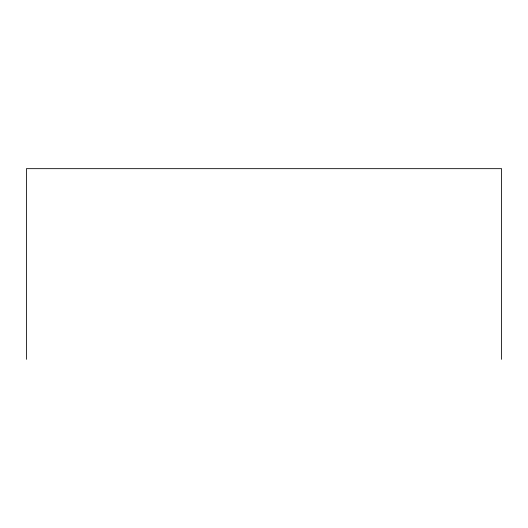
<?xml version="1.0" encoding="UTF-8"?>
<svg xmlns="http://www.w3.org/2000/svg" width="528" height="528" viewBox="0 0 528 528"><rect width="100%" height="100%" fill="white"/><g stroke="black" fill="none" stroke-linecap="round" stroke-linejoin="round"><path stroke-width="0.79" d="M501.6 359.337L501.6 168.663L26.4 168.663L26.4 359.337"/></g></svg>
